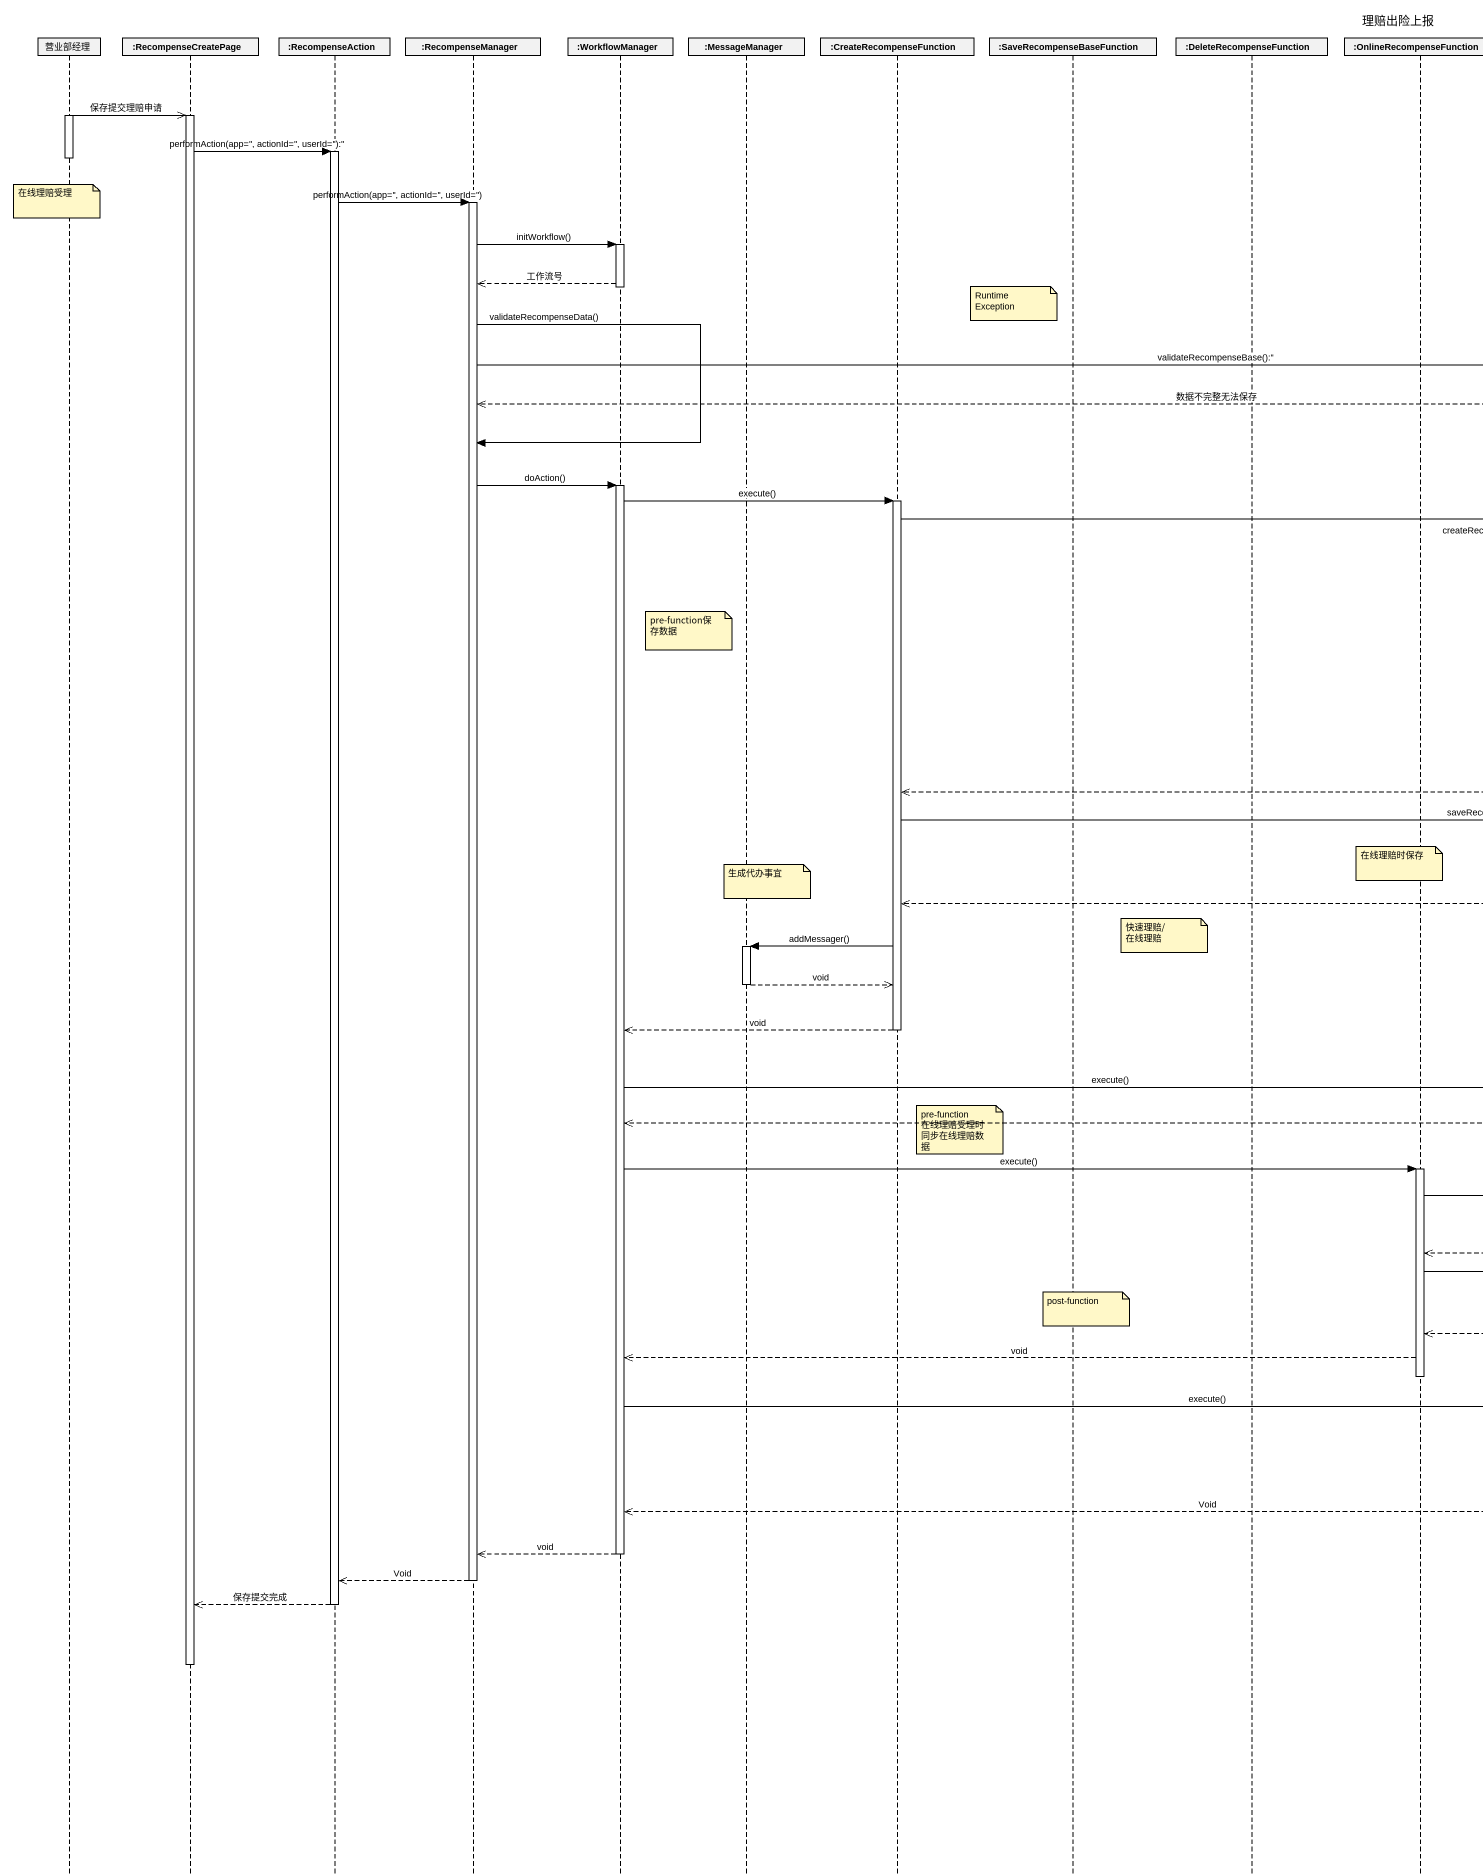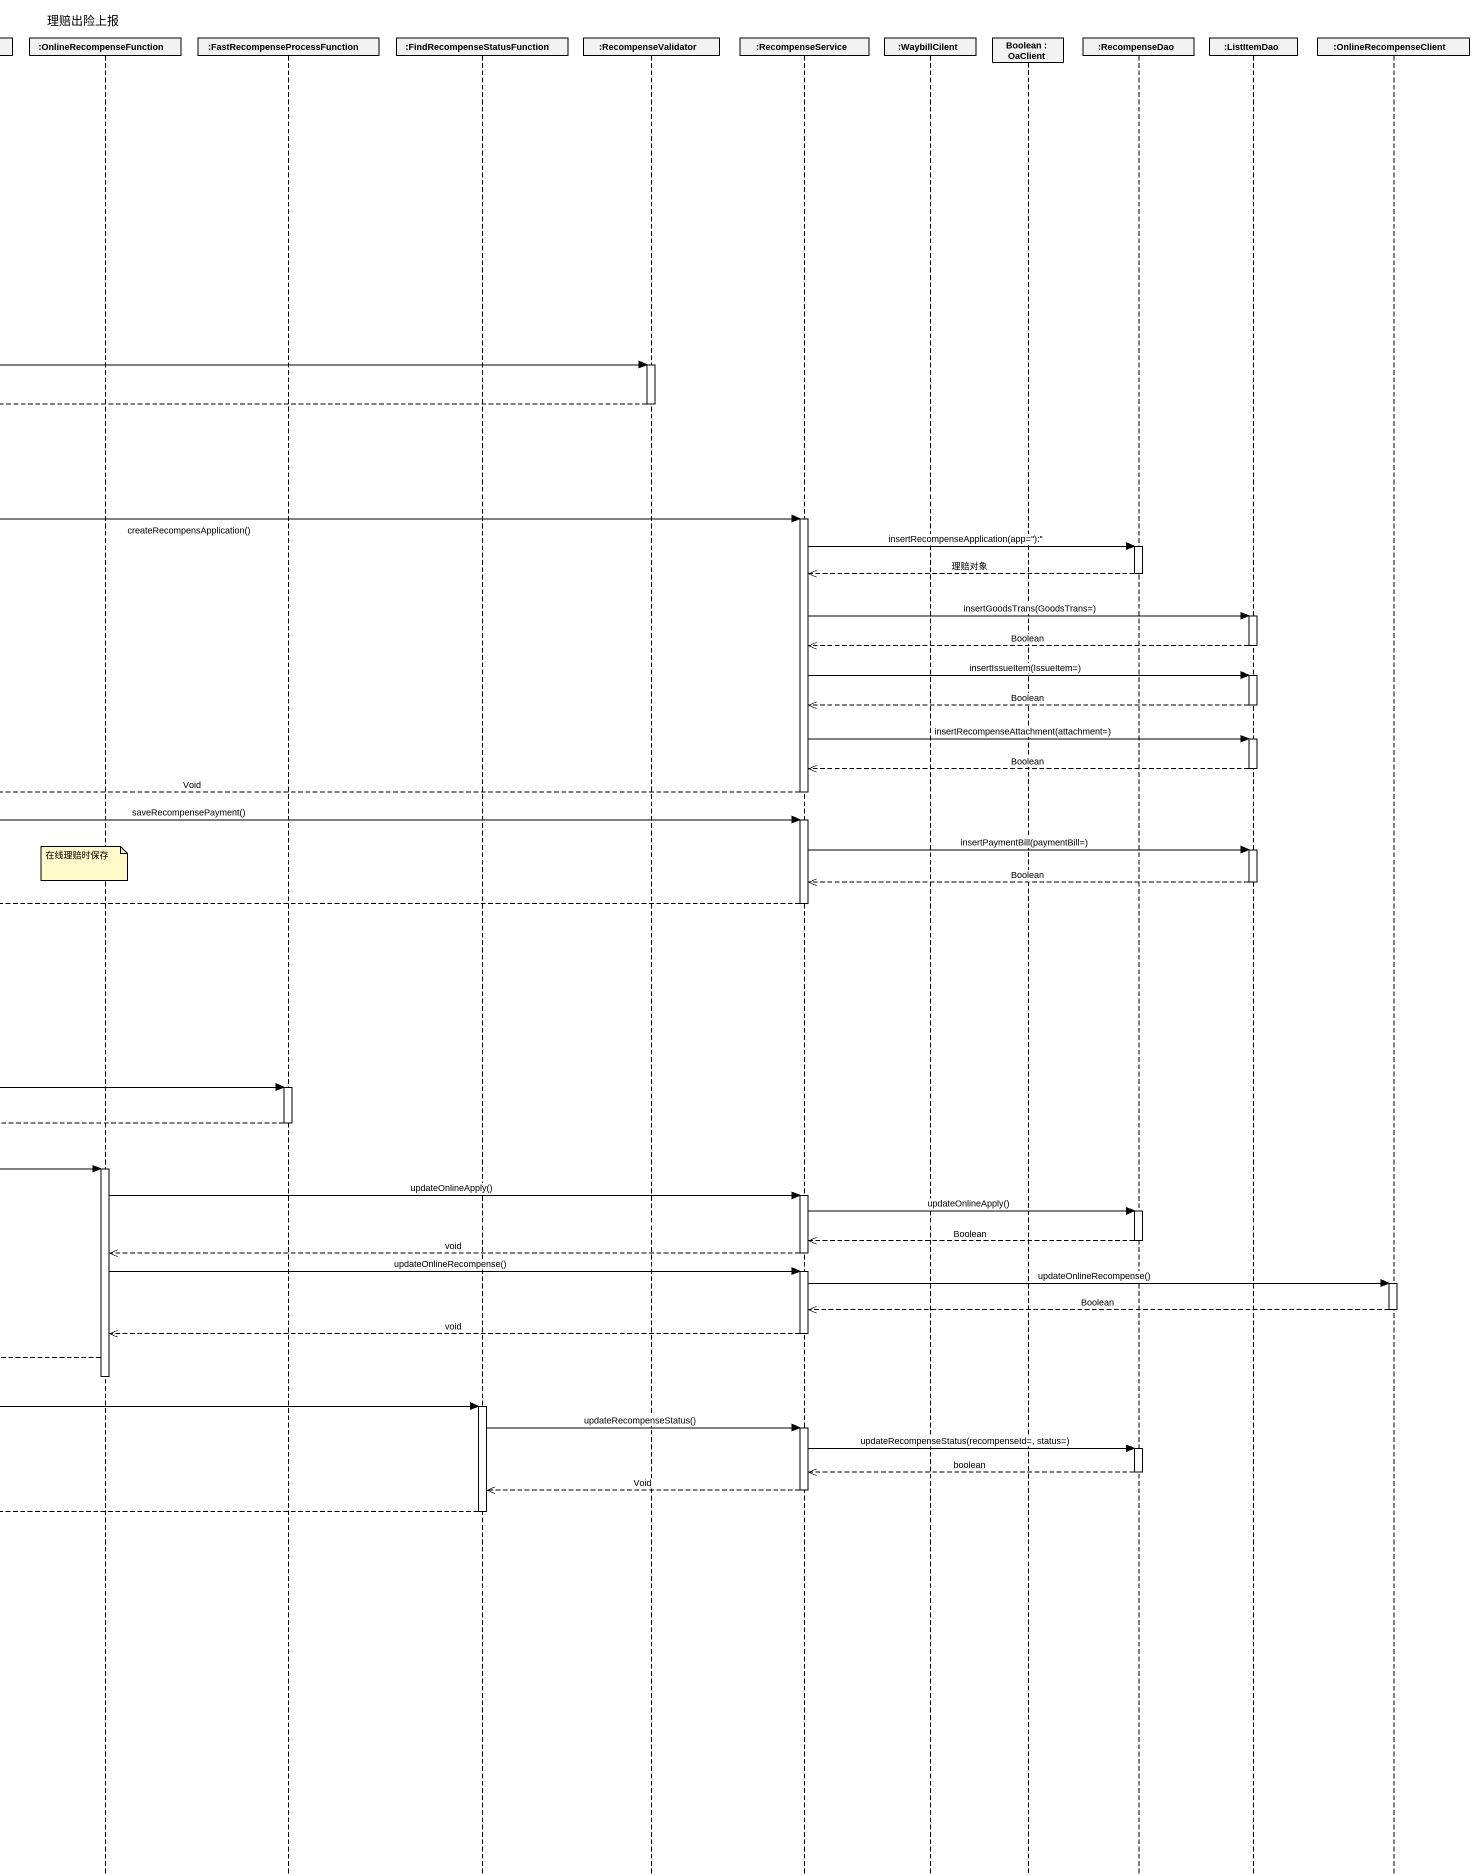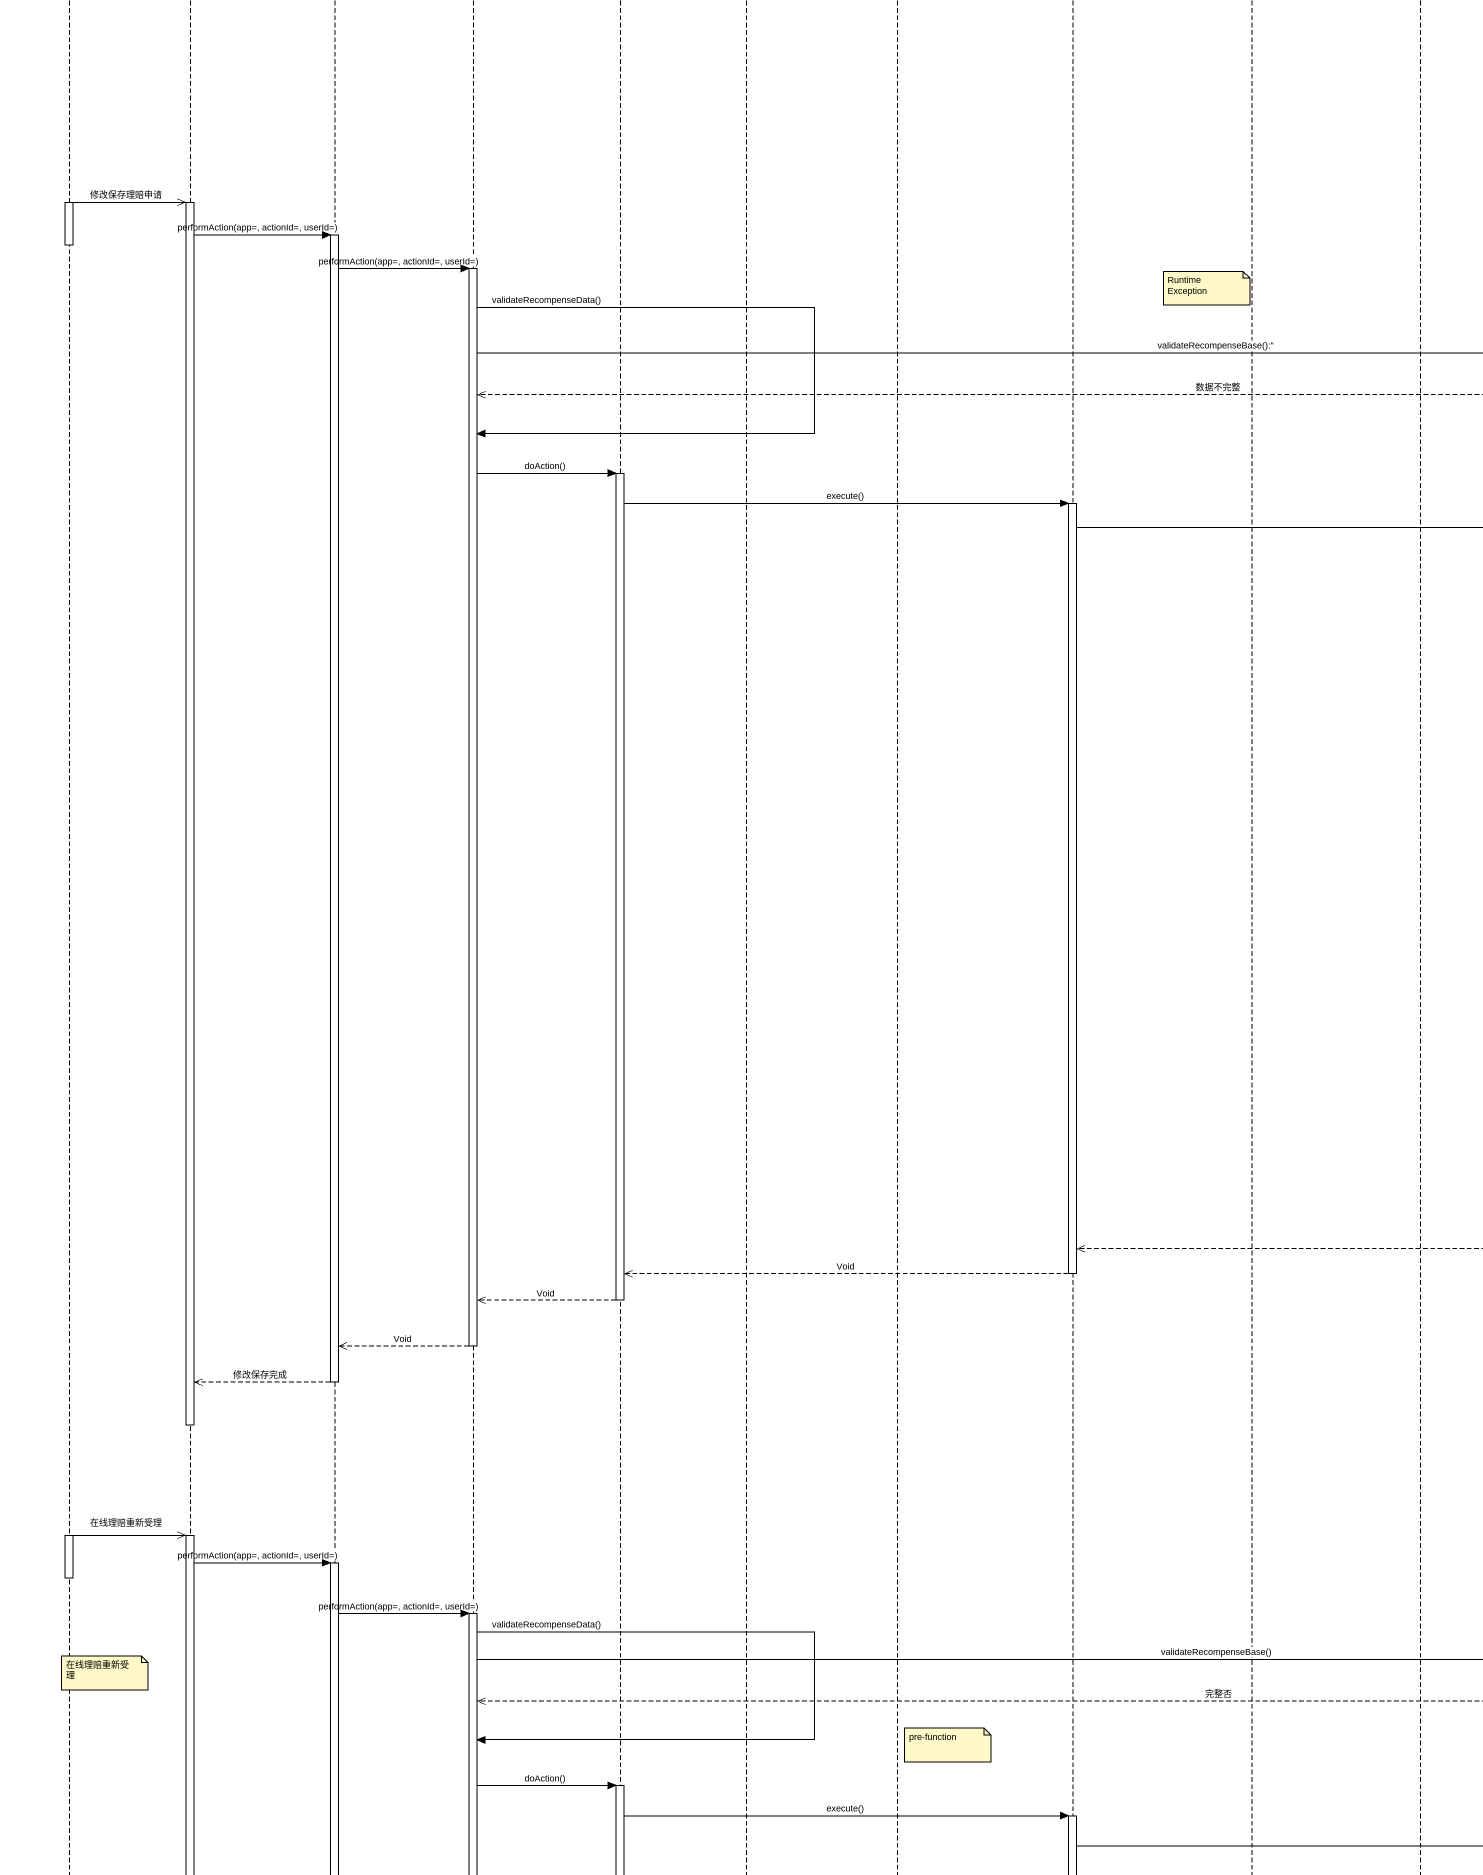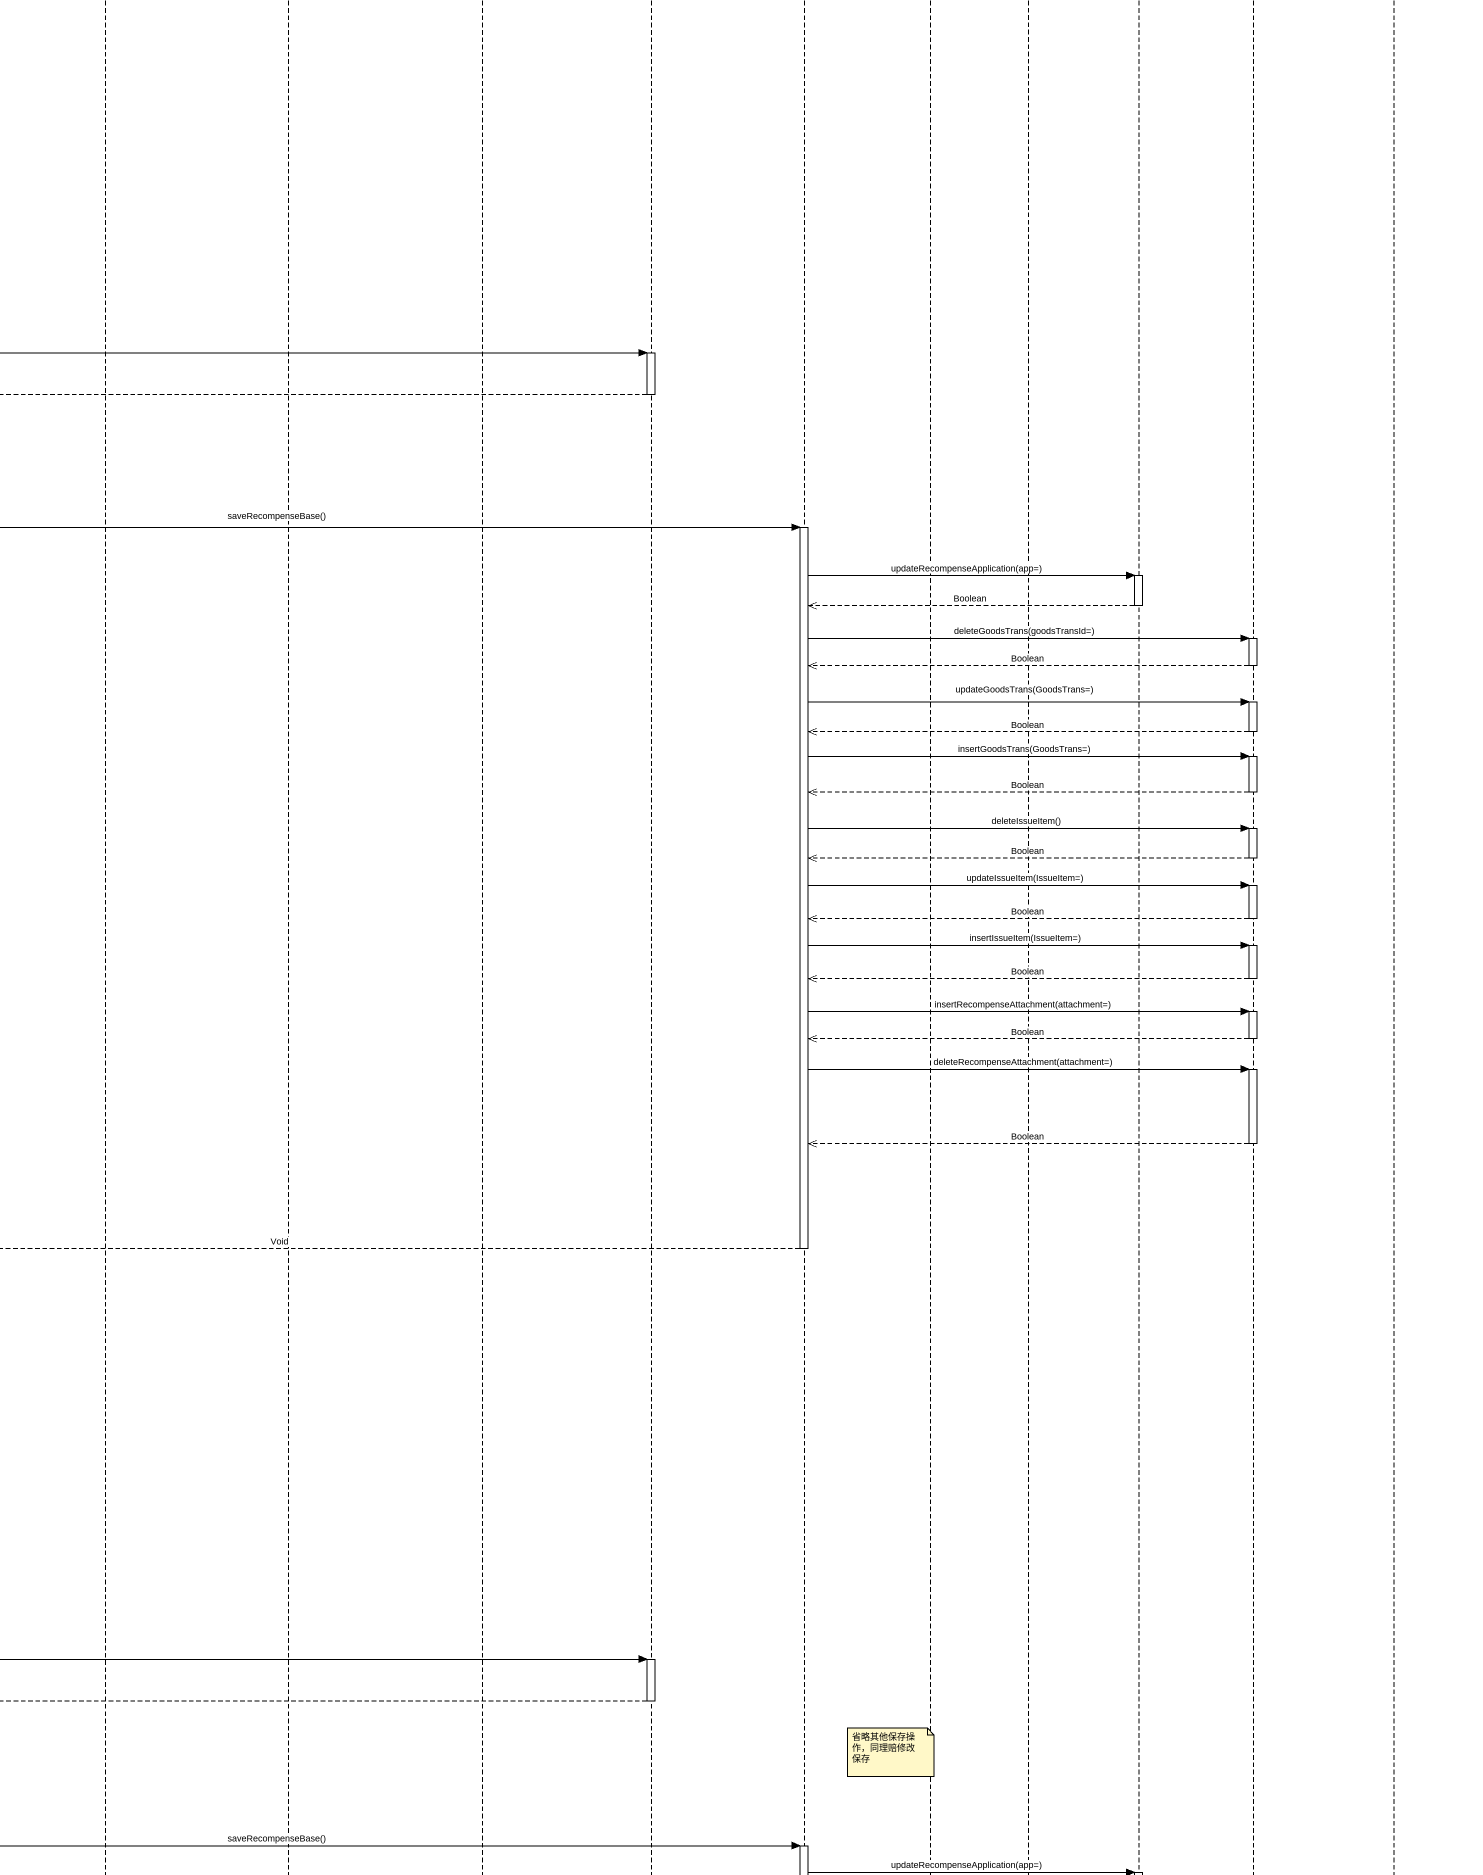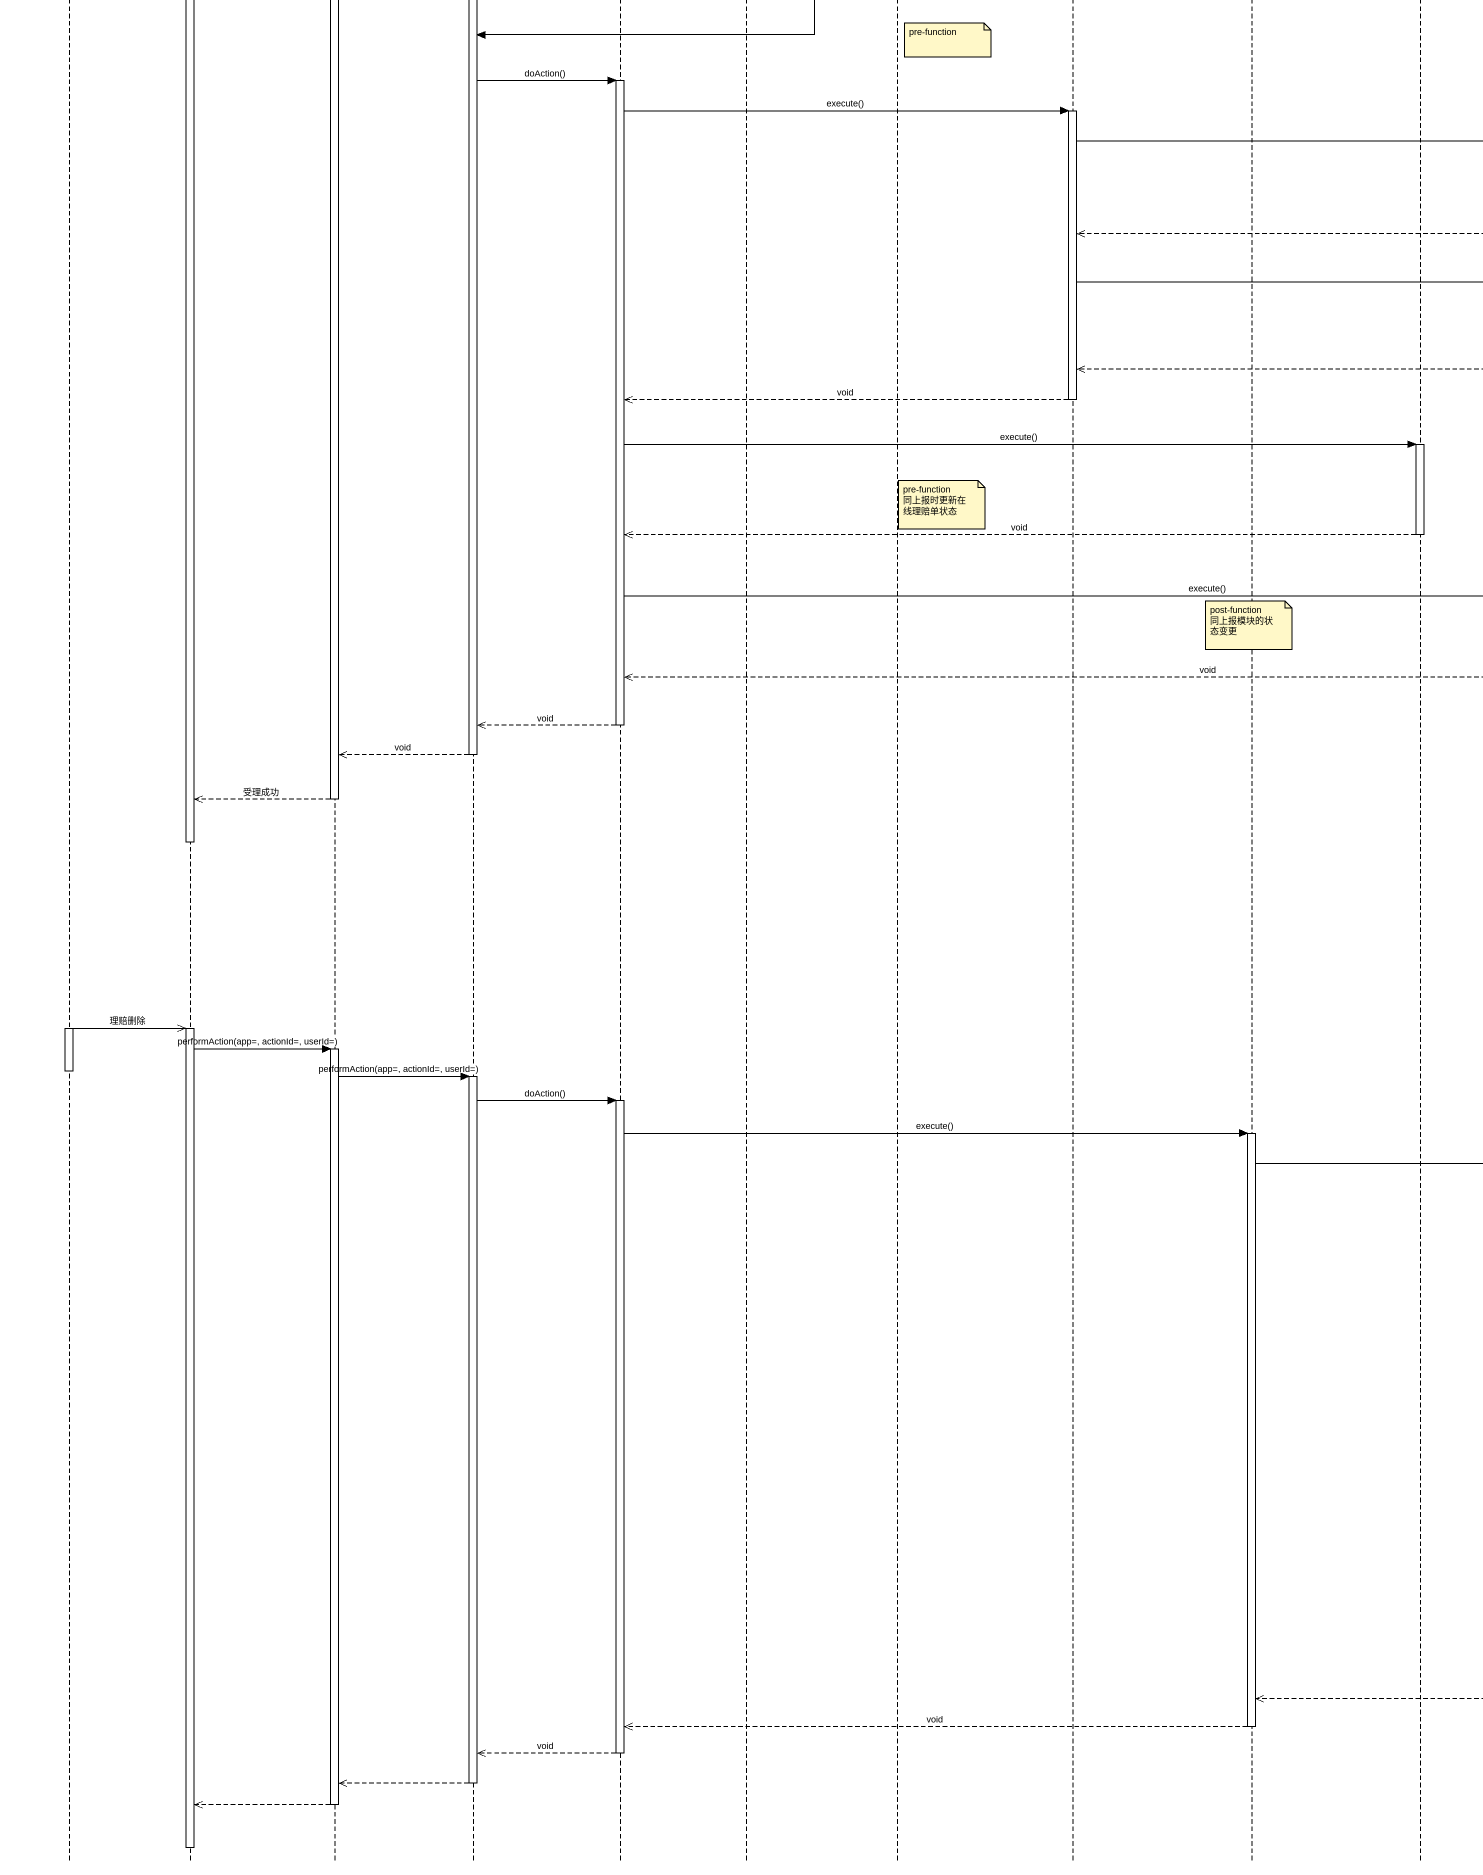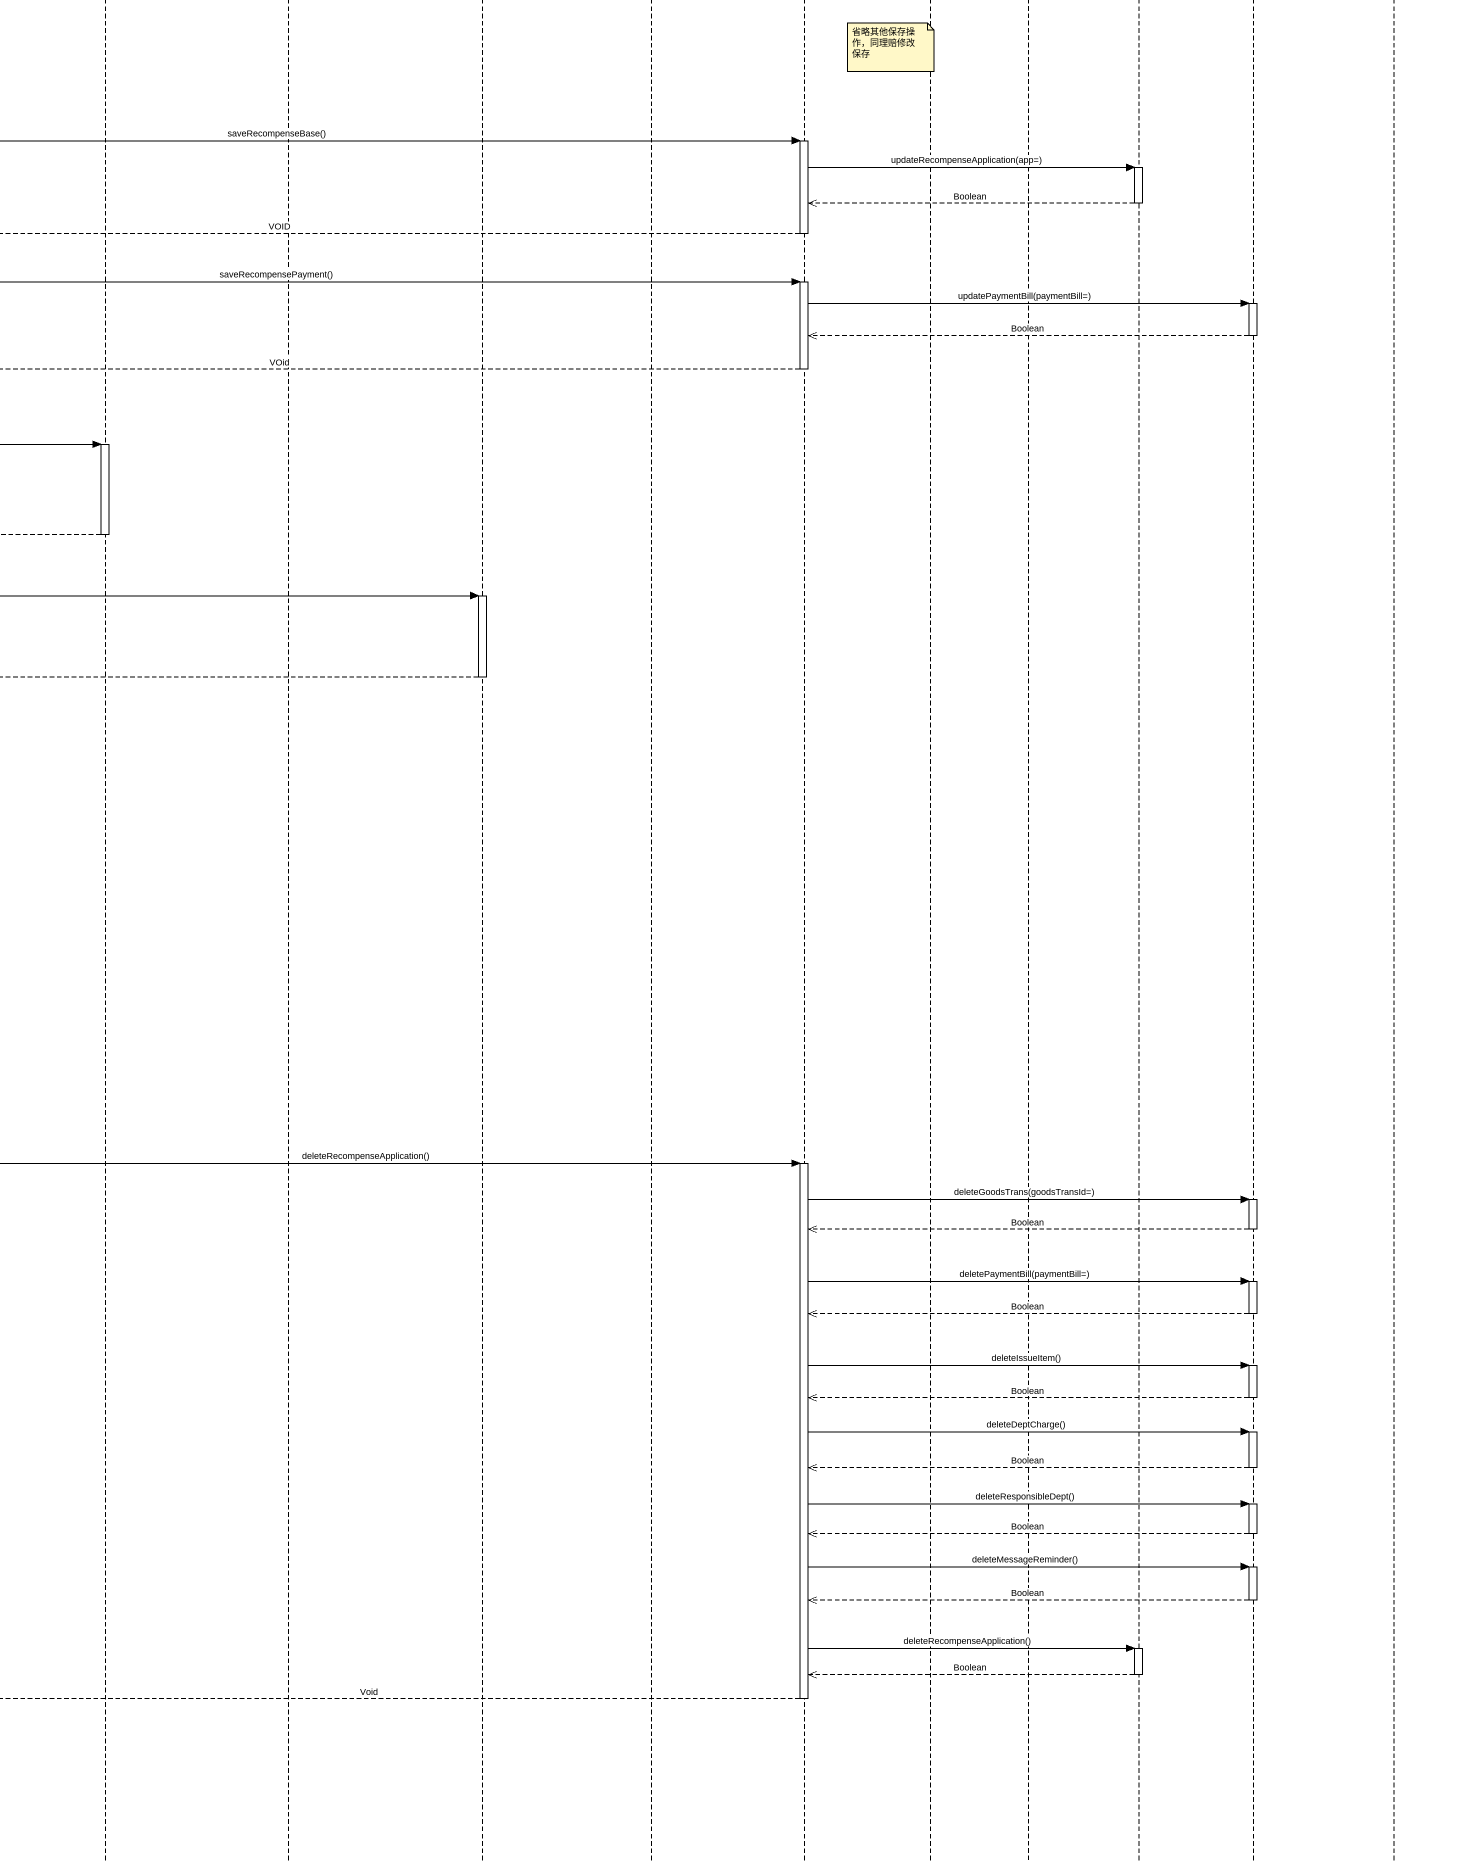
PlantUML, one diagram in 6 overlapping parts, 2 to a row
@startuml
title 理赔出险上报
hide footbox
participant 营业部经理
participant ":RecompenseCreatePage" as RecompenseCreatePage
participant ":RecompenseAction" as RecompenseAction
participant ":RecompenseManager" as RecompenseManager
participant ":WorkflowManager" as WorkflowManager
participant ":MessageManager" as MessageManager
participant ":CreateRecompenseFunction" as CreateRecompenseFunction
participant ":SaveRecompenseBaseFunction" as SaveRecompenseBaseFunction
participant ":DeleteRecompenseFunction" as DeleteRecompenseFunction
participant ":OnlineRecompenseFunction" as OnlineRecompenseFunction
participant ":FastRecompenseProcessFunction" as FastRecompenseProcessFunctio
participant ":FindRecompenseStatusFunction" as FindRecompenseStatusFunction
participant ":RecompenseValidator" as RecompenseValidator
participant ":RecompenseService" as RecompenseService
participant ":WaybillCilent" as WaybillCilent
participant "Boolean : OaClient" as Boolean
participant ":RecompenseDao" as RecompenseDao
participant ":ListItemDao" as ListItemDao
participant ":OnlineRecompenseClient" as OnlineRecompenseClient

activate 营业部经理
营业部经理 ->> RecompenseCreatePage : 保存提交理赔申请
activate RecompenseCreatePage
RecompenseCreatePage -> RecompenseAction : performAction(app='', actionId='', userId=''):''
activate RecompenseAction
deactivate 营业部经理
note over 营业部经理 : 在线理赔受理
RecompenseAction -> RecompenseManager : performAction(app='', actionId='', userId='')
activate RecompenseManager
RecompenseManager -> WorkflowManager : initWorkflow()
activate WorkflowManager
WorkflowManager -->> RecompenseManager : 工作流号
deactivate WorkflowManager
note left of SaveRecompenseBaseFunction : RuntimeException
RecompenseManager -> RecompenseValidator : validateRecompenseBase():''
activate RecompenseValidator
RecompenseValidator -->> RecompenseManager : 数据不完整无法保存
deactivate RecompenseValidator
RecompenseManager -> RecompenseManager : validateRecompenseData()
RecompenseManager -> WorkflowManager : doAction()
activate WorkflowManager
WorkflowManager -> CreateRecompenseFunction : execute()
activate CreateRecompenseFunction
CreateRecompenseFunction -> RecompenseService : createRecompensApplication()
activate RecompenseService
RecompenseService -> RecompenseDao : insertRecompenseApplication(app=''):''
activate RecompenseDao
RecompenseDao -->> RecompenseService : 理赔对象
deactivate RecompenseDao
RecompenseService -> ListItemDao : insertGoodsTrans(GoodsTrans=)
activate ListItemDao
note left of MessageManager : pre-function保存数据
ListItemDao -->> RecompenseService : Boolean
deactivate ListItemDao
RecompenseService -> ListItemDao : insertIssueItem(IssueItem=)
activate ListItemDao
ListItemDao -->> RecompenseService : Boolean
deactivate ListItemDao
RecompenseService -> ListItemDao : insertRecompenseAttachment(attachment=)
activate ListItemDao
ListItemDao -->> RecompenseService : Boolean
deactivate ListItemDao
RecompenseService -->> CreateRecompenseFunction : Void
deactivate RecompenseService
CreateRecompenseFunction -> RecompenseService : saveRecompensePayment()
activate RecompenseService
RecompenseService -> ListItemDao : insertPaymentBill(paymentBill=)
activate ListItemDao
note over OnlineRecompenseFunction : 在线理赔时保存
note over MessageManager : 生成代办事宜
ListItemDao -->> RecompenseService : Boolean
deactivate ListItemDao
RecompenseService -->> CreateRecompenseFunction
deactivate RecompenseService
note left of DeleteRecompenseFunction : 快速理赔/在线理赔
CreateRecompenseFunction -> MessageManager : addMessager()
activate MessageManager
MessageManager -->> CreateRecompenseFunction : void
deactivate MessageManager
CreateRecompenseFunction -->> WorkflowManager : void
deactivate CreateRecompenseFunction
WorkflowManager -> FastRecompenseProcessFunctio : execute()
activate FastRecompenseProcessFunctio
FastRecompenseProcessFunctio -->> WorkflowManager
deactivate FastRecompenseProcessFunctio
note right of CreateRecompenseFunction
  pre-function
  在线理赔受理时同步在线理赔数据
end note
WorkflowManager -> OnlineRecompenseFunction : execute()
activate OnlineRecompenseFunction
OnlineRecompenseFunction -> RecompenseService : updateOnlineApply()
activate RecompenseService
RecompenseService -> RecompenseDao : updateOnlineApply()
activate RecompenseDao
RecompenseDao -->> RecompenseService : Boolean
deactivate RecompenseDao
RecompenseService -->> OnlineRecompenseFunction : void
deactivate RecompenseService
OnlineRecompenseFunction -> RecompenseService : updateOnlineRecompense()
activate RecompenseService
RecompenseService -> OnlineRecompenseClient : updateOnlineRecompense()
activate OnlineRecompenseClient
note over SaveRecompenseBaseFunction : post-function
OnlineRecompenseClient -->> RecompenseService : Boolean
deactivate OnlineRecompenseClient
RecompenseService -->> OnlineRecompenseFunction : void
deactivate RecompenseService
OnlineRecompenseFunction -->> WorkflowManager : void
deactivate OnlineRecompenseFunction
WorkflowManager -> FindRecompenseStatusFunction : execute()
activate FindRecompenseStatusFunction
FindRecompenseStatusFunction -> RecompenseService : updateRecompenseStatus()
activate RecompenseService
RecompenseService -> RecompenseDao : updateRecompenseStatus(recompenseId=, status=)
activate RecompenseDao
RecompenseDao -->> RecompenseService : boolean
deactivate RecompenseDao
RecompenseService -->> FindRecompenseStatusFunction : Void
deactivate RecompenseService
FindRecompenseStatusFunction -->> WorkflowManager : Void
deactivate FindRecompenseStatusFunction
WorkflowManager -->> RecompenseManager : void
deactivate WorkflowManager
RecompenseManager -->> RecompenseAction : Void
deactivate RecompenseManager
RecompenseAction -->> RecompenseCreatePage : 保存提交完成
deactivate RecompenseAction
deactivate RecompenseCreatePage
activate 营业部经理
营业部经理 ->> RecompenseCreatePage : 修改保存理赔申请
activate RecompenseCreatePage
RecompenseCreatePage -> RecompenseAction : performAction(app=, actionId=, userId=)
activate RecompenseAction
deactivate 营业部经理
RecompenseAction -> RecompenseManager : performAction(app=, actionId=, userId=)
activate RecompenseManager
note left of DeleteRecompenseFunction : RuntimeException
RecompenseManager -> RecompenseValidator : validateRecompenseBase():''
activate RecompenseValidator
RecompenseValidator -->> RecompenseManager : 数据不完整
deactivate RecompenseValidator
RecompenseManager -> RecompenseManager : validateRecompenseData()
RecompenseManager -> WorkflowManager : doAction()
activate WorkflowManager
WorkflowManager -> SaveRecompenseBaseFunction : execute()
activate SaveRecompenseBaseFunction
SaveRecompenseBaseFunction -> RecompenseService : saveRecompenseBase()
activate RecompenseService
RecompenseService -> RecompenseDao : updateRecompenseApplication(app=)
activate RecompenseDao
RecompenseDao -->> RecompenseService : Boolean
deactivate RecompenseDao
RecompenseService -> ListItemDao : deleteGoodsTrans(goodsTransId=)
activate ListItemDao
ListItemDao -->> RecompenseService : Boolean
deactivate ListItemDao
RecompenseService -> ListItemDao : updateGoodsTrans(GoodsTrans=)
activate ListItemDao
ListItemDao -->> RecompenseService : Boolean
deactivate ListItemDao
RecompenseService -> ListItemDao : insertGoodsTrans(GoodsTrans=)
activate ListItemDao
ListItemDao -->> RecompenseService : Boolean
deactivate ListItemDao
RecompenseService -> ListItemDao : deleteIssueItem()
activate ListItemDao
ListItemDao -->> RecompenseService : Boolean
deactivate ListItemDao
RecompenseService -> ListItemDao : updateIssueItem(IssueItem=)
activate ListItemDao
ListItemDao -->> RecompenseService : Boolean
deactivate ListItemDao
RecompenseService -> ListItemDao : insertIssueItem(IssueItem=)
activate ListItemDao
ListItemDao -->> RecompenseService : Boolean
deactivate ListItemDao
RecompenseService -> ListItemDao : insertRecompenseAttachment(attachment=)
activate ListItemDao
ListItemDao -->> RecompenseService : Boolean
deactivate ListItemDao
RecompenseService -> ListItemDao : deleteRecompenseAttachment(attachment=)
activate ListItemDao
ListItemDao -->> RecompenseService : Boolean
deactivate ListItemDao
RecompenseService -->> SaveRecompenseBaseFunction : Void
deactivate RecompenseService
SaveRecompenseBaseFunction -->> WorkflowManager : Void
deactivate SaveRecompenseBaseFunction
WorkflowManager -->> RecompenseManager : Void
deactivate WorkflowManager
RecompenseManager -->> RecompenseAction : Void
deactivate RecompenseManager
RecompenseAction -->> RecompenseCreatePage : 修改保存完成
deactivate RecompenseAction
deactivate RecompenseCreatePage
activate 营业部经理
营业部经理 ->> RecompenseCreatePage : 在线理赔重新受理
activate RecompenseCreatePage
RecompenseCreatePage -> RecompenseAction : performAction(app=, actionId=, userId=)
activate RecompenseAction
deactivate 营业部经理
RecompenseAction -> RecompenseManager : performAction(app=, actionId=, userId=)
activate RecompenseManager
RecompenseManager -> RecompenseValidator : validateRecompenseBase()
activate RecompenseValidator
note over 营业部经理 : 在线理赔重新受理
RecompenseValidator -->> RecompenseManager : 完整否
deactivate RecompenseValidator
RecompenseManager -> RecompenseManager : validateRecompenseData()
note right of CreateRecompenseFunction : pre-function
note over WaybillCilent : 省略其他保存操作，同理赔修改保存
RecompenseManager -> WorkflowManager : doAction()
activate WorkflowManager
WorkflowManager -> SaveRecompenseBaseFunction : execute()
activate SaveRecompenseBaseFunction
SaveRecompenseBaseFunction -> RecompenseService : saveRecompenseBase()
activate RecompenseService
RecompenseService -> RecompenseDao : updateRecompenseApplication(app=)
activate RecompenseDao
RecompenseDao -->> RecompenseService : Boolean
deactivate RecompenseDao
RecompenseService -->> SaveRecompenseBaseFunction : VOID
deactivate RecompenseService
SaveRecompenseBaseFunction -> RecompenseService : saveRecompensePayment()
activate RecompenseService
RecompenseService -> ListItemDao : updatePaymentBill(paymentBill=)
activate ListItemDao
ListItemDao -->> RecompenseService : Boolean
deactivate ListItemDao
RecompenseService -->> SaveRecompenseBaseFunction : VOid
deactivate RecompenseService
SaveRecompenseBaseFunction -->> WorkflowManager : void
deactivate SaveRecompenseBaseFunction
WorkflowManager -> OnlineRecompenseFunction : execute()
activate OnlineRecompenseFunction
note right of CreateRecompenseFunction
  pre-function
  同上报时更新在线理赔单状态
end note
OnlineRecompenseFunction -->> WorkflowManager : void
deactivate OnlineRecompenseFunction
WorkflowManager -> FindRecompenseStatusFunction : execute()
activate FindRecompenseStatusFunction
note over DeleteRecompenseFunction
  post-function
  同上报模块的状态变更
end note
FindRecompenseStatusFunction -->> WorkflowManager : void
deactivate FindRecompenseStatusFunction
WorkflowManager -->> RecompenseManager : void
deactivate WorkflowManager
RecompenseManager -->> RecompenseAction : void
deactivate RecompenseManager
RecompenseAction -->> RecompenseCreatePage : 受理成功
deactivate RecompenseAction
deactivate RecompenseCreatePage
activate 营业部经理
营业部经理 ->> RecompenseCreatePage : 理赔删除
activate RecompenseCreatePage
RecompenseCreatePage -> RecompenseAction : performAction(app=, actionId=, userId=)
activate RecompenseAction
deactivate 营业部经理
RecompenseAction -> RecompenseManager : performAction(app=, actionId=, userId=)
activate RecompenseManager
RecompenseManager -> WorkflowManager : doAction()
activate WorkflowManager
WorkflowManager -> DeleteRecompenseFunction : execute()
activate DeleteRecompenseFunction
DeleteRecompenseFunction -> RecompenseService : deleteRecompenseApplication()
activate RecompenseService
RecompenseService -> ListItemDao : deleteGoodsTrans(goodsTransId=)
activate ListItemDao
ListItemDao -->> RecompenseService : Boolean
deactivate ListItemDao
RecompenseService -> ListItemDao : deletePaymentBill(paymentBill=)
activate ListItemDao
ListItemDao -->> RecompenseService : Boolean
deactivate ListItemDao
RecompenseService -> ListItemDao : deleteIssueItem()
activate ListItemDao
ListItemDao -->> RecompenseService : Boolean
deactivate ListItemDao
RecompenseService -> ListItemDao : deleteDeptCharge()
activate ListItemDao
ListItemDao -->> RecompenseService : Boolean
deactivate ListItemDao
RecompenseService -> ListItemDao : deleteResponsibleDept()
activate ListItemDao
ListItemDao -->> RecompenseService : Boolean
deactivate ListItemDao
RecompenseService -> ListItemDao : deleteMessageReminder()
activate ListItemDao
ListItemDao -->> RecompenseService : Boolean
deactivate ListItemDao
RecompenseService -> RecompenseDao : deleteRecompenseApplication()
activate RecompenseDao
RecompenseDao -->> RecompenseService : Boolean
deactivate RecompenseDao
RecompenseService -->> DeleteRecompenseFunction : Void
deactivate RecompenseService
DeleteRecompenseFunction -->> WorkflowManager : void
deactivate DeleteRecompenseFunction
WorkflowManager -->> RecompenseManager : void
deactivate WorkflowManager
RecompenseManager -->> RecompenseAction
deactivate RecompenseManager
RecompenseAction -->> RecompenseCreatePage
deactivate RecompenseAction
deactivate RecompenseCreatePage
@enduml
